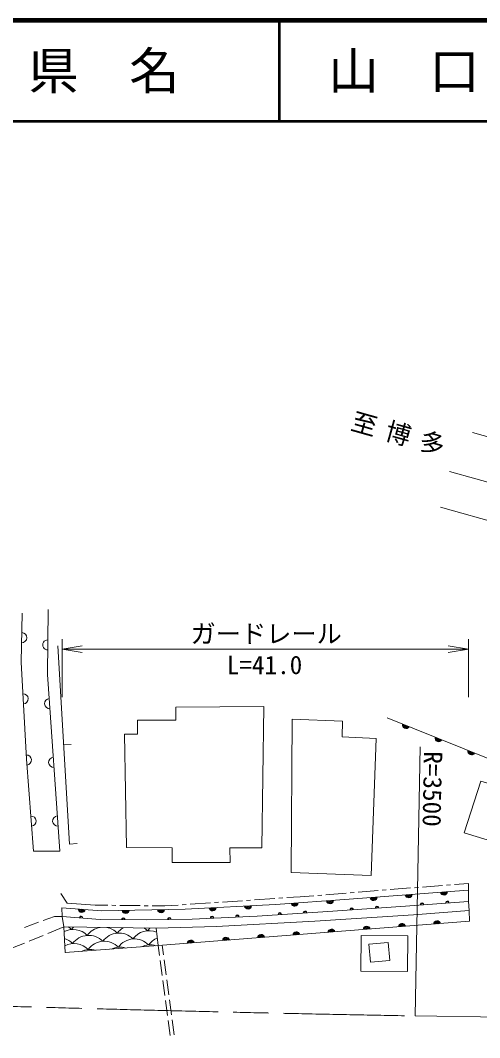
# Model space of a CAD drawing. Units: millimetres, scale not verified. Extents: x 40000 to 680000, y 20000 to 380000.
# Drawn here: x 307337 to 352873, y 279191 to 380000 of the extents above; entities that cross this region are included whole.
import ezdxf
from ezdxf.enums import TextEntityAlignment as Align

# ---------------------------------------------------------------- set-up
doc = ezdxf.new("R2010")
doc.units = ezdxf.units.MM
doc.header["$LTSCALE"] = 1000
doc.linetypes.add('CHAIN', pattern=[18.5, 12, -1.5, 3.5, -1.5])
for name, color, linetype, lineweight in [('M-BGD', 7, 'Continuous', 13), ('M-BMK', 2, 'CHAIN', 13), ('M-STR-HTXT', 7, 'Continuous', 13), ('M-STR-STR3', 7, 'Continuous', 13), ('M-TTL', 2, 'Continuous', 140), ('M-TTL-LINE', 7, 'Continuous', 50), ('M-WORK', 1, 'Continuous', 13)]:
    doc.layers.add(name, color=color, linetype=linetype, lineweight=lineweight)
doc.layers.add('M-TTL-TXT', color=7, linetype='Continuous')
doc.styles.add('ＭＳ ゴシック', font='')
doc.styles.get('ＭＳ ゴシック').set_extended_font_data('MS Gothic')

# ---------------------------------------------------------------- blocks, each defined once
blk = doc.blocks.new('open_arrow')
at = {"color": 0, "linetype": 'Continuous', "lineweight": -2}
blk.add_lwpolyline([(7.5, 1.25), (0, 0), (7.5, -1.25)], dxfattribs=at)

msp = doc.modelspace()

# ---------------------------------------------------------------- linework, layer by layer
at = {"layer": 'M-BGD'}
for p, q in [((310089, 321624), (310046, 315183)), ((307532, 321245), (307423, 316400)), ((312214, 298376), (311051, 318020)), ((307423, 316400), (307939, 306788)), ((310046, 315183), (311242, 297667)), ((311633, 308198), (312382, 308242)), ((307939, 306788), (308630, 297656)), ((312214, 298376), (312963, 298420)), ((308630, 297656), (311242, 297667)), ((341136, 289327), (341101, 285785)), ((345758, 289281), (341136, 289327)), ((343817, 288621), (341893, 288448)), ((341893, 288448), (342053, 286666)), ((343977, 286839), (343817, 288621)), ((345712, 285739), (345748, 289281)), ((342053, 286666), (343977, 286839)), ((341101, 285785), (345712, 285739))]:
    msp.add_line(p, q, dxfattribs=at)
for centre, start, end in [((307477, 318827), 268.71236, 88.71236), ((310065, 318112), 89.61268, 269.61268), ((307618, 312763), 273.07476, 93.07476), ((310243, 312290), 93.9076, 273.9076), ((307946, 306701), 274.32548, 94.32548), ((310640, 306475), 93.9076, 273.9076), ((308404, 300648), 274.32548, 94.32548), ((311038, 300660), 93.9076, 273.9076)]:
    msp.add_arc(centre, 500, start, end, dxfattribs=at)
at = {"layer": 'M-BMK'}
msp.add_lwpolyline([(346477, 281344), (364861, 281091), (422423, 280301), (464427, 280682), (469990, 280664), (562941, 279415)], dxfattribs=at)
msp.add_arc((409066, 3780784), 3500000, 267.55044, 268.97535, dxfattribs=at)
at = {"layer": 'M-STR-HTXT'}
for p, q in [((311480, 312925), (311480, 318686)), ((351755, 312925), (351755, 318686)), ((311480, 317686), (351755, 317686)), ((346477, 281344), (346969, 308023))]:
    msp.add_line(p, q, dxfattribs=at)
at = {"layer": 'M-STR-STR3'}
for p, q in [((352157, 339165), (562956, 279819)), ((349889, 335305), (562791, 275530)), ((348981, 331754), (409670, 314582))]:
    msp.add_line(p, q, dxfattribs=at)
at = {"layer": 'M-TTL'}
msp.add_line((680000, 380000), (40000, 380000), dxfattribs=at)
at = {"layer": 'M-TTL-LINE'}
for p, q in [((333000, 380000), (333000, 370000)), ((40000, 370000), (680000, 370000))]:
    msp.add_line(p, q, dxfattribs=at)
at = {"layer": 'M-WORK'}
for p, q in [((350395, 294370), (351755, 294478)), ((351755, 294478), (351782, 292681)), ((311342, 293489), (311968, 292513)), ((337636, 293356), (339629, 293514)), ((340028, 293546), (340427, 293578)), ((340826, 293610), (342819, 293768)), ((343218, 293800), (343617, 293831)), ((344015, 293863), (346009, 294022)), ((346408, 294053), (346807, 294085)), ((347205, 294117), (349199, 294275)), ((349598, 294307), (349997, 294338)), ((311968, 292513), (314761, 292325)), ((323383, 292359), (323782, 292386)), ((324181, 292413), (326176, 292548)), ((326575, 292575), (326975, 292603)), ((327374, 292630), (329369, 292765)), ((329768, 292792), (330167, 292819)), ((330566, 292846), (332562, 292982)), ((332961, 293009), (333360, 293036)), ((333759, 293063), (335080, 293153)), ((335080, 293153), (336439, 293261)), ((336838, 293293), (337237, 293324)), ((351842, 291777), (351782, 292681)), ((314761, 292325), (316012, 292310)), ((316412, 292305), (316812, 292300)), ((317212, 292295), (319212, 292271)), ((319612, 292267), (320012, 292262)), ((320412, 292257), (321663, 292242)), ((321663, 292242), (322984, 292332)), ((307734, 290112), (309144, 290624)), ((309614, 290795), (310726, 291198)), ((310726, 291198), (311480, 291198)), ((351870, 290726), (321006, 288317)), ((309590, 289326), (308202, 288758)), ((311646, 290168), (310053, 289515)), ((307739, 288568), (306146, 287916)), ((321134, 287344), (321006, 288317)), ((321531, 287396), (321402, 288369)), ((321396, 285361), (321200, 286848)), ((321792, 285413), (321596, 286900)), ((321658, 283378), (321461, 284865)), ((322054, 283430), (321858, 284918)), ((321920, 281395), (321723, 282882)), ((322316, 281448), (322120, 282935)), ((322181, 279413), (321985, 280900)), ((322578, 279465), (322382, 280952))]:
    msp.add_line(p, q, dxfattribs=at)
for points in [[(317673, 309267), (317854, 298027), (322400, 297990), (322400, 296536), (328123, 296536), (328119, 298006), (331293, 298006), (331483, 312016), (322759, 311943), (322759, 310636), (318950, 310654), (318950, 309256)], [(334273, 310761), (334186, 295561), (342126, 295250), (342616, 308851), (339254, 309006), (339278, 310544)], [(353003, 304608), (363647, 301522), (362322, 297362), (360743, 297873), (360318, 296736), (351330, 299483)], [(311646, 290168), (320797, 290047), (321006, 288317), (311791, 287618)]]:
    msp.add_lwpolyline(points, close=True, dxfattribs=at)
for points in [[(343699, 310870), (353886, 306774), (358980, 303710), (376538, 300728), (386182, 302523), (401900, 302679), (406152, 301244)], [(311448, 292060), (315387, 291747), (323687, 291913), (332632, 292373), (339948, 292898), (351736, 293809)], [(351782, 292681), (345060, 292188), (337822, 291682), (330810, 291240), (324387, 290946), (319859, 290854), (315239, 290891), (311480, 291198)], [(311448, 292060), (311480, 291198), (311646, 290168)], [(320797, 290047), (326772, 290197), (336545, 290722), (346318, 291357), (351842, 291777), (351870, 290726)]]:
    msp.add_lwpolyline(points, dxfattribs=at)
for centre, radius, start, end in [((345565, 310178), 354, 166.89791, 329.30309), ((345565, 310178), 283, 169.12195, 327.07905), ((345565, 310178), 212, 172.86827, 323.33272), ((345565, 310178), 142, 180.58, 315.62099), ((345565, 310178), 100, 190.89766, 305.30333), ((348813, 308872), 354, 166.89791, 329.30309), ((348813, 308872), 283, 169.12195, 327.07905), ((348813, 308872), 212, 172.86827, 323.33272), ((348813, 308872), 142, 180.58, 315.62099), ((348813, 308872), 100, 190.89766, 305.30333), ((352060, 307567), 354, 166.89791, 329.30309), ((352060, 307567), 283, 169.12195, 327.07905), ((352060, 307567), 212, 172.86827, 323.33272), ((352060, 307567), 142, 180.58, 315.62099), ((352060, 307567), 100, 190.89766, 305.30333), ((345838, 293407), 354, 193.21664, 355.62182), ((345838, 293407), 283, 195.44068, 353.39778), ((345838, 293407), 212, 199.187, 349.65145), ((345838, 293407), 142, 206.89873, 341.93972), ((345838, 293407), 100, 217.2164, 331.62206), ((349328, 293677), 354, 193.21664, 355.62182), ((349328, 293677), 283, 195.44068, 353.39778), ((349328, 293677), 212, 199.187, 349.65145), ((349328, 293677), 142, 206.89873, 341.93972), ((349328, 293677), 100, 217.2164, 331.62206), ((334541, 292564), 354, 192.89839, 355.30357), ((334541, 292564), 283, 195.12243, 353.07953), ((334541, 292564), 212, 198.86876, 349.33321), ((334541, 292564), 142, 206.58049, 341.62148), ((334541, 292564), 100, 216.89815, 331.30381), ((338032, 292815), 354, 192.89839, 355.30357), ((338032, 292815), 283, 195.12243, 353.07953), ((338032, 292815), 212, 198.86876, 349.33321), ((338032, 292815), 142, 206.58049, 341.62148), ((338032, 292815), 100, 216.89815, 331.30381), ((342348, 293137), 354, 193.21664, 355.62182), ((342348, 293137), 283, 195.44068, 353.39778), ((342348, 293137), 212, 199.187, 349.65145), ((342348, 293137), 142, 206.89873, 341.93972), ((342348, 293137), 100, 217.2164, 331.62206), ((347171, 292387), 156, 347.92852, 200.44893), ((347171, 292387), 125, 343.70141, 204.67604), ((347171, 292387), 100, 338.24424, 210.1332), ((349665, 292569), 156, 347.92852, 200.44893), ((349665, 292569), 125, 343.70141, 204.67604), ((349665, 292569), 100, 338.24424, 210.1332), ((313422, 291958), 354, 184.25542, 346.66059), ((313422, 291958), 283, 186.47945, 344.43655), ((313422, 291958), 212, 190.22578, 340.69023), ((313422, 291958), 142, 197.93751, 332.9785), ((313422, 291958), 100, 208.25517, 322.66084), ((317786, 291849), 354, 189.94063, 352.34581), ((317786, 291849), 283, 192.16467, 350.12177), ((317786, 291849), 212, 195.911, 346.37545), ((317786, 291849), 142, 203.62273, 338.66372), ((317786, 291849), 100, 213.94039, 328.34605), ((321286, 291919), 354, 189.94063, 352.34581), ((321286, 291919), 283, 192.16467, 350.12177), ((321286, 291919), 212, 195.911, 346.37545), ((321286, 291919), 142, 203.62273, 338.66372), ((321286, 291919), 100, 213.94039, 328.34605), ((326409, 292107), 354, 191.74213, 354.14731), ((326409, 292107), 283, 193.96617, 351.92327), ((326409, 292107), 212, 197.71249, 348.17694), ((326409, 292107), 142, 205.42422, 340.46521), ((326409, 292107), 100, 215.74189, 330.14755), ((328845, 291194), 156, 346.3647, 198.88511), ((329905, 292287), 354, 191.74213, 354.14731), ((329905, 292287), 283, 193.96617, 351.92327), ((329905, 292287), 212, 197.71249, 348.17694), ((329905, 292287), 142, 205.42422, 340.46521), ((329905, 292287), 100, 215.74189, 330.14755), ((333066, 291426), 156, 347.34422, 199.86463), ((333066, 291426), 125, 343.11711, 204.09174), ((333066, 291426), 100, 337.65994, 209.5489), ((335561, 291583), 156, 347.34422, 199.86463), ((335561, 291583), 125, 343.11711, 204.09174), ((335561, 291583), 100, 337.65994, 209.5489), ((340191, 291892), 156, 347.73998, 200.26039), ((340191, 291892), 125, 343.51287, 204.4875), ((340191, 291892), 100, 338.05571, 209.94467), ((342685, 292066), 156, 347.73998, 200.26039), ((342685, 292066), 125, 343.51287, 204.4875), ((342685, 292066), 100, 338.05571, 209.94467), ((313363, 291088), 156, 339.06322, 191.58363), ((313363, 291088), 125, 334.83611, 195.81074), ((313363, 291088), 100, 329.37895, 201.26791), ((317550, 290916), 156, 343.28326, 195.80367), ((317550, 290916), 125, 339.05615, 200.03078), ((317550, 290916), 100, 333.59899, 205.48795), ((322122, 290944), 156, 344.90418, 197.42459), ((322122, 290944), 125, 340.67707, 201.6517), ((322122, 290944), 100, 335.21991, 207.10887), ((326348, 291080), 156, 346.3647, 198.88511), ((326348, 291080), 125, 342.13759, 203.11222), ((326348, 291080), 100, 336.68042, 208.56938), ((328845, 291194), 125, 342.13759, 203.11222), ((328845, 291194), 100, 336.68042, 208.56938), ((345165, 290148), 354, 13.2599, 175.66508), ((345165, 290148), 283, 15.48394, 173.44104), ((345165, 290148), 212, 19.23027, 169.69472), ((348655, 290421), 354, 13.2599, 175.66508), ((348655, 290421), 283, 15.48394, 173.44104), ((348655, 290421), 212, 19.23027, 169.69472), ((348655, 290421), 142, 26.942, 161.98299), ((348655, 290421), 100, 37.25966, 151.66533), ((312562, 287958), 1957, 44.30649, 117.04813), ((311014, 288543), 1957, 44.30649, 55.80731), ((314005, 288770), 1957, 134.94978, 144.37406), ((314111, 287374), 1957, 44.30649, 144.37406), ((315554, 288185), 1957, 98.64672, 144.37406), ((317102, 287601), 1957, 44.30649, 144.37406), ((315554, 288185), 1957, 44.30649, 79.84571), ((318545, 288412), 1957, 120.98365, 144.37406), ((320094, 287828), 1957, 67.37519, 144.37406), ((318545, 288412), 1957, 44.30649, 57.50878), ((321537, 288639), 1957, 133.65507, 144.37406), ((331208, 289059), 354, 13.2599, 175.66508), ((331208, 289059), 283, 15.48394, 173.44104), ((334697, 289331), 354, 13.2599, 175.66508), ((334697, 289331), 283, 15.48394, 173.44104), ((334697, 289331), 212, 19.23027, 169.69472), ((334697, 289331), 142, 26.942, 161.98299), ((334697, 289331), 100, 37.25966, 151.66533), ((338187, 289604), 354, 13.2599, 175.66508), ((338187, 289604), 283, 15.48394, 173.44104), ((338187, 289604), 212, 19.23027, 169.69472), ((338187, 289604), 142, 26.942, 161.98299), ((338187, 289604), 100, 37.25966, 151.66533), ((341676, 289876), 354, 13.2599, 175.66508), ((341676, 289876), 283, 15.48394, 173.44104), ((341676, 289876), 212, 19.23027, 169.69472), ((341676, 289876), 142, 26.942, 161.98299), ((341676, 289876), 100, 37.25966, 151.66533), ((345165, 290148), 142, 26.942, 161.98299), ((345165, 290148), 100, 37.25966, 151.66533), ((311120, 287147), 1957, 44.30649, 72.39624), ((312668, 286562), 1957, 44.30649, 117.90068), ((315660, 286789), 1957, 44.30649, 144.37406), ((318651, 287016), 1957, 44.30649, 144.37406), ((320200, 286432), 1957, 72.68527, 115.99545), ((321643, 287243), 1957, 111.79298, 144.37406), ((324229, 288514), 354, 13.2599, 175.66508), ((324229, 288514), 283, 15.48394, 173.44104), ((324229, 288514), 212, 19.23027, 169.69472), ((324229, 288514), 142, 26.942, 161.98299), ((324229, 288514), 100, 37.25966, 151.66533), ((327718, 288787), 354, 13.2599, 175.66508), ((327718, 288787), 283, 15.48394, 173.44104), ((327718, 288787), 212, 19.23027, 169.69472), ((327718, 288787), 142, 26.942, 161.98299), ((327718, 288787), 100, 37.25966, 151.66533), ((331208, 289059), 212, 19.23027, 169.69472), ((331208, 289059), 142, 26.942, 161.98299), ((331208, 289059), 100, 37.25966, 151.66533), ((311226, 285751), 1957, 72.68426, 73.22599), ((314217, 285978), 1957, 72.68459, 115.99612), ((317208, 286205), 1957, 72.68493, 115.99579)]:
    msp.add_arc(centre, radius, start, end, dxfattribs=at)

# ---------------------------------------------------------------- block references
at = {"layer": 'M-STR-HTXT', "xscale": 267, "yscale": 267}
msp.add_blockref('open_arrow', (311480, 317686), dxfattribs=at)
at = {"layer": 'M-STR-HTXT', "xscale": 267, "yscale": 267, "rotation": 180}
msp.add_blockref('open_arrow', (351755, 317686), dxfattribs=at)

# ---------------------------------------------------------------- texts
at = {"layer": 'M-STR-HTXT', "style": 'ＭＳ ゴシック'}
msp.add_text('ガードレール', height=1833, dxfattribs=at).set_placement((331708, 319215), align=Align.MIDDLE_CENTER)
msp.add_text('L=41.0', height=1833, dxfattribs=at).set_placement((331545, 314660), align=Align.BOTTOM_CENTER)
msp.add_text('R=3500', height=1833, rotation=268.943, dxfattribs=at).set_placement((348202, 303830), align=Align.MIDDLE_CENTER)
at = {"layer": 'M-STR-STR3', "insert": (345259, 338826), "char_height": 1833, "attachment_point": 5, "rotation": 344.277, "style": 'ＭＳ ゴシック'}
msp.add_mtext('\\T1.4;至博多', dxfattribs=at)
at = {"layer": 'M-TTL-TXT', "style": 'ＭＳ ゴシック'}
for s, p in [('県\u3000名', (315625, 375000)), ('山\u3000口\u3000県', (350375, 375000))]:
    msp.add_text(s, height=3666, dxfattribs=at).set_placement(p, align=Align.MIDDLE_CENTER)

doc.saveas('drawing.dxf')
